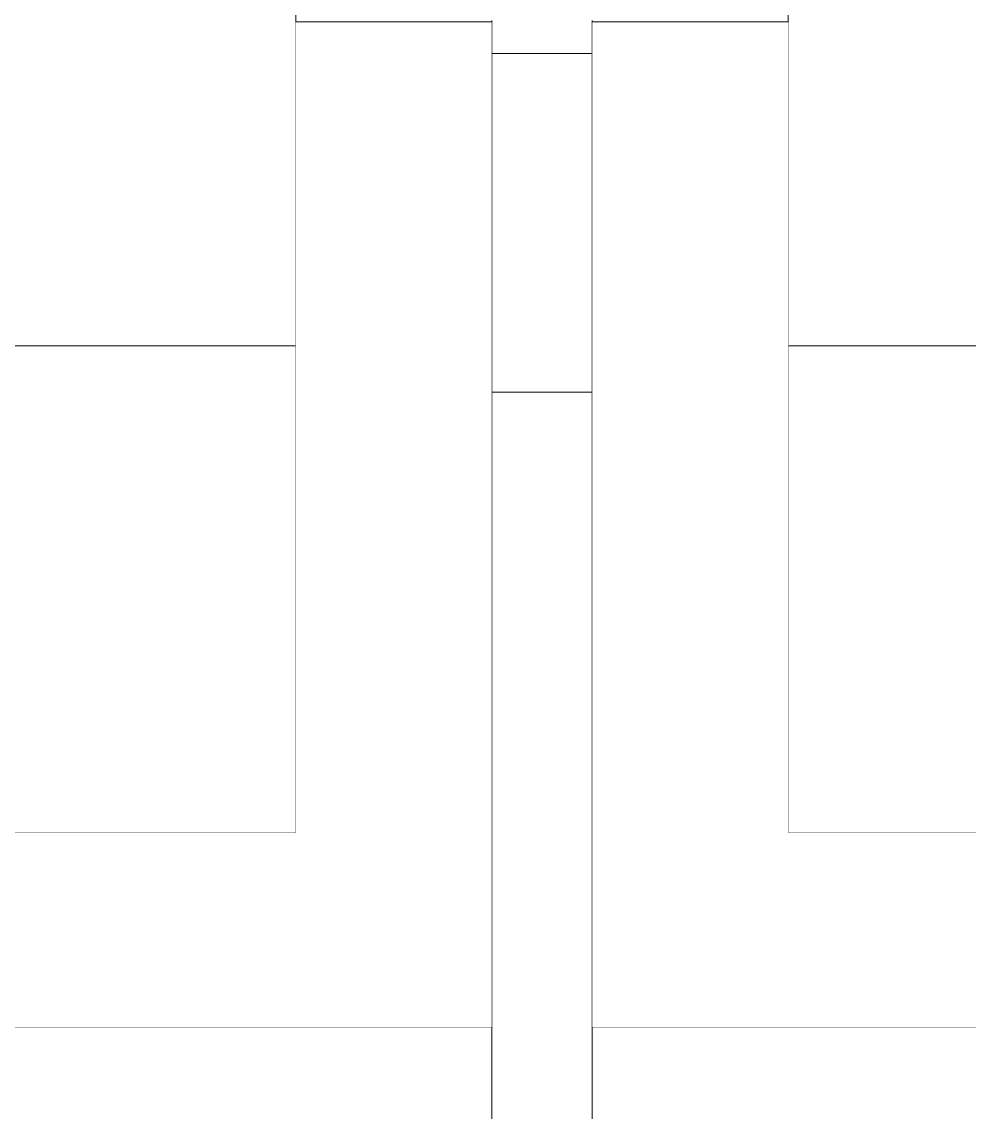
# Model space of a CAD drawing. Header units: millimetres. Extents: x -46169 to 237885, y -84465 to 18123.
# Drawn here: x 116588 to 116682.2, y -80723.6 to -80615.1 of the extents above; entities that cross this region are included whole.
import ezdxf

# ---------------------------------------------------------------- set-up
doc = ezdxf.new("R2010")
doc.units = ezdxf.units.MM
doc.header["$MEASUREMENT"] = 0
doc.linetypes.add('Wipeout_Contour', pattern=[1000, 0, -1000])
doc.layers.add('New_A-20-M_Floor_Slab', color=7, linetype='Continuous')
doc.layers.add('New_A-35-M_FFE_Fixed', color=7, linetype='Continuous')
for name, color, linetype, lineweight in [('New_A-20-M_Floor_Slab_Pen_No__87', 8, 'Continuous', 20), ('New_A-20-M_Floor_Slab_Pen_No__89', 8, 'Continuous', 20), ('New_A-35-M_FFE_Fixed_Pen_No__1', 7, 'Continuous', 13)]:
    doc.layers.add(name, color=color, linetype=linetype, lineweight=lineweight)

# ---------------------------------------------------------------- blocks, each defined once
blk = doc.blocks.new('Section Elem_4_2', base_point=(64459.15, -84332.61))
at = {"color": 254, "linetype": 'Wipeout_Contour', "lineweight": 0, "ltscale": 25429937.22512363}
blk.add_wipeout([(110238.31, -80783.86), (110303.02, -80783.86), (110303.02, -80952.86), (110238.31, -80952.86), (110238.31, -80953.11), (121390.86, -80953.11), (121390.86, -80952.86), (121326.16, -80952.86), (121326.16, -80783.86), (121390.86, -80783.86), (121390.86, -80715.11), (121319.73, -80715.11), (121319.73, -80952.36), (121284.73, -80952.36), (121284.73, -80942.36), (121309.73, -80942.36), (121309.73, -80715.11), (121044.73, -80715.11), (121044.73, -80952.36), (121009.73, -80952.36), (121009.73, -80942.36), (121034.73, -80942.36), (121034.73, -80715.11), (120494.73, -80715.11), (120494.73, -80942.36), (120520.23, -80942.36), (120520.23, -80952.36), (120459.23, -80952.36), (120459.23, -80942.36), (120484.73, -80942.36), (120484.73, -80715.11), (119944.73, -80715.11), (119944.73, -80942.36), (119969.73, -80942.36), (119969.73, -80952.36), (119909.73, -80952.36), (119909.73, -80942.36), (119934.73, -80942.36), (119934.73, -80715.11), (119394.73, -80715.11), (119394.73, -80942.36), (119420.23, -80942.36), (119420.23, -80952.36), (119359.23, -80952.36), (119359.23, -80942.36), (119384.73, -80942.36), (119384.73, -80715.11), (118844.73, -80715.11), (118844.73, -80942.36), (118869.73, -80942.36), (118869.73, -80952.36), (118809.73, -80952.36), (118809.73, -80942.36), (118834.73, -80942.36), (118834.73, -80715.11), (118294.73, -80715.11), (118294.73, -80942.36), (118320.23, -80942.36), (118320.23, -80952.36), (118259.23, -80952.36), (118259.23, -80942.36), (118284.73, -80942.36), (118284.73, -80715.11), (117744.73, -80715.11), (117744.73, -80942.36), (117769.73, -80942.36), (117769.73, -80952.36), (117709.73, -80952.36), (117709.73, -80942.36), (117734.73, -80942.36), (117734.73, -80715.11), (117194.73, -80715.11), (117194.73, -80942.36), (117220.23, -80942.36), (117220.23, -80952.36), (117159.73, -80952.36), (117159.73, -80942.36), (117184.73, -80942.36), (117184.73, -80715.11), (116644.73, -80715.11), (116644.73, -80942.36), (116670.23, -80942.36), (116670.23, -80952.36), (116609.23, -80952.36), (116609.23, -80942.36), (116634.73, -80942.36), (116634.73, -80715.11), (116094.73, -80715.11), (116094.73, -80942.36), (116119.73, -80942.36), (116119.73, -80952.36), (116059.73, -80952.36), (116059.73, -80942.36), (116084.73, -80942.36), (116084.73, -80715.11), (115544.73, -80715.11), (115544.73, -80942.36), (115570.23, -80942.36), (115570.23, -80952.36), (115509.23, -80952.36), (115509.23, -80942.36), (115534.73, -80942.36), (115534.73, -80715.11), (114994.73, -80715.11), (114994.73, -80942.36), (115019.73, -80942.36), (115019.73, -80952.36), (114959.73, -80952.36), (114959.73, -80942.36), (114984.73, -80942.36), (114984.73, -80715.11), (114444.73, -80715.11), (114444.73, -80942.36), (114470.23, -80942.36), (114470.23, -80952.36), (114409.23, -80952.36), (114409.23, -80942.36), (114434.73, -80942.36), (114434.73, -80715.11), (113894.73, -80715.11), (113894.73, -80942.36), (113919.73, -80942.36), (113919.73, -80952.36), (113859.73, -80952.36), (113859.73, -80942.36), (113884.73, -80942.36), (113884.73, -80715.11), (113344.73, -80715.11), (113344.73, -80942.36), (113370.23, -80942.36), (113370.23, -80952.36), (113309.73, -80952.36), (113309.73, -80942.36), (113334.73, -80942.36), (113334.73, -80715.11), (112794.73, -80715.11), (112794.73, -80942.36), (112820.23, -80942.36), (112820.23, -80952.36), (112759.73, -80952.36), (112759.73, -80942.36), (112784.73, -80942.36), (112784.73, -80715.11), (112244.73, -80715.11), (112244.73, -80942.36), (112270.23, -80942.36), (112270.23, -80952.36), (112209.73, -80952.36), (112209.73, -80942.36), (112234.73, -80942.36), (112234.73, -80715.11), (111694.73, -80715.11), (111694.73, -80942.36), (111720.23, -80942.36), (111720.23, -80952.36), (111659.73, -80952.36), (111659.73, -80942.36), (111684.73, -80942.36), (111684.73, -80715.11), (111144.73, -80715.11), (111144.73, -80942.36), (111170.23, -80942.36), (111170.23, -80952.36), (111109.23, -80952.36), (111109.23, -80942.36), (111134.73, -80942.36), (111134.73, -80715.11), (110594.73, -80715.11), (110594.73, -80942.36), (110619.73, -80942.36), (110619.73, -80952.36), (110584.73, -80952.36), (110584.73, -80715.11), (110319.73, -80715.11), (110319.73, -80942.36), (110344.73, -80942.36), (110344.73, -80952.36), (110309.73, -80952.36), (110309.73, -80715.11), (110238.31, -80715.11)], dxfattribs=at).dxf.layer = 'New_A-20-M_Floor_Slab'
at = {"layer": 'New_A-20-M_Floor_Slab_Pen_No__87', "linetype": 'Continuous'}
for p, q in [((116094.73, -80715.11), (116634.73, -80715.11)), ((116644.73, -80715.11), (117184.73, -80715.11))]:
    blk.add_line(p, q, dxfattribs=at)
blk = doc.blocks.new('Section Elem_11_2', base_point=(64459.15, -84332.61))
at = {"layer": 'New_A-35-M_FFE_Fixed_Pen_No__1', "linetype": 'Continuous'}
for p, q in [((116644.73, -80618.27), (116644.73, -80618.27)), ((116644.73, -80651.97), (116644.73, -80651.97))]:
    blk.add_line(p, q, dxfattribs=at)
at = {"color": 254, "linetype": 'Wipeout_Contour', "lineweight": 0, "ltscale": 566928.59873}
blk.add_wipeout([(116615.23, -80503.33), (116585.23, -80503.33), (116585.23, -80647.33), (116615.23, -80647.33)], dxfattribs=at).dxf.layer = 'New_A-35-M_FFE_Fixed'
at = {"color": 254, "linetype": 'Wipeout_Contour', "lineweight": 0, "ltscale": 567153.194559}
blk.add_wipeout([(116644.73, -80617.28), (116644.73, -80616.64), (116634.73, -80616.64), (116634.73, -80617.28)], dxfattribs=at).dxf.layer = 'New_A-35-M_FFE_Fixed'
at = {"color": 254, "linetype": 'Wipeout_Contour', "lineweight": 0, "ltscale": 849531.853993}
blk.add_wipeout([(116114.23, -80647.33), (116114.23, -80695.83), (116615.23, -80695.83), (116615.23, -80647.33), (116585.23, -80647.33), (116144.23, -80647.33)], dxfattribs=at).dxf.layer = 'New_A-35-M_FFE_Fixed'
at = {"layer": 'New_A-35-M_FFE_Fixed_Pen_No__1', "linetype": 'Continuous'}
for p, q in [((116615.23, -80647.33), (116615.23, -80503.33)), ((116585.23, -80647.33), (116615.23, -80647.33)), ((116615.23, -80695.83), (116615.23, -80647.33)), ((116615.23, -80695.83), (116114.23, -80695.83))]:
    blk.add_line(p, q, dxfattribs=at)
blk = doc.blocks.new('Section Elem_24_2', base_point=(64459.15, -84332.61))
at = {"color": 254, "linetype": 'Wipeout_Contour', "lineweight": 0, "ltscale": 567188.593773}
blk.add_wipeout([(116664.23, -80503.33), (116664.23, -80647.33), (116694.23, -80647.33), (116694.23, -80503.33)], dxfattribs=at).dxf.layer = 'New_A-35-M_FFE_Fixed'
at = {"color": 254, "linetype": 'Wipeout_Contour', "lineweight": 0, "ltscale": 567150.559798}
blk.add_wipeout([(116634.73, -80616.64), (116644.73, -80616.64), (116644.73, -80614.96), (116634.73, -80614.96)], dxfattribs=at).dxf.layer = 'New_A-35-M_FFE_Fixed'
at = {"color": 254, "linetype": 'Wipeout_Contour', "lineweight": 0, "ltscale": 567155.056927}
blk.add_wipeout([(116644.73, -80618.27), (116644.73, -80617.28), (116634.73, -80617.28), (116634.73, -80618.27)], dxfattribs=at).dxf.layer = 'New_A-35-M_FFE_Fixed'
at = {"color": 254, "linetype": 'Wipeout_Contour', "lineweight": 0, "ltscale": 567213.295385}
blk.add_wipeout([(116634.73, -80646.23), (116644.73, -80646.23), (116644.73, -80640.54), (116634.73, -80640.54)], dxfattribs=at).dxf.layer = 'New_A-35-M_FFE_Fixed'
at = {"layer": 'New_A-35-M_FFE_Fixed_Pen_No__1', "linetype": 'Continuous'}
for p, q in [((116634.73, -80616.64), (116634.73, -80614.96)), ((116644.73, -80616.64), (116644.73, -80614.96))]:
    blk.add_line(p, q, dxfattribs=at)
at = {"color": 254, "linetype": 'Wipeout_Contour', "lineweight": 0, "ltscale": 567157.927854}
blk.add_wipeout([(116634.73, -80619.81), (116644.73, -80619.81), (116644.73, -80618.27), (116634.73, -80618.27)], dxfattribs=at).dxf.layer = 'New_A-35-M_FFE_Fixed'
at = {"color": 254, "linetype": 'Wipeout_Contour', "lineweight": 0, "ltscale": 567200.663797}
blk.add_wipeout([(116634.73, -80640.54), (116644.73, -80640.54), (116644.73, -80635.12), (116634.73, -80635.12)], dxfattribs=at).dxf.layer = 'New_A-35-M_FFE_Fixed'
at = {"color": 254, "linetype": 'Wipeout_Contour', "lineweight": 0, "ltscale": 567226.298813}
blk.add_wipeout([(116634.73, -80651.97), (116644.73, -80651.97), (116644.73, -80646.23), (116634.73, -80646.23)], dxfattribs=at).dxf.layer = 'New_A-35-M_FFE_Fixed'
at = {"color": 254, "linetype": 'Wipeout_Contour', "lineweight": 0, "ltscale": 852246.032078}
blk.add_wipeout([(117165.23, -80647.33), (117135.23, -80647.33), (116694.23, -80647.33), (116664.23, -80647.33), (116664.23, -80695.83), (117165.23, -80695.83)], dxfattribs=at).dxf.layer = 'New_A-35-M_FFE_Fixed'
at = {"layer": 'New_A-35-M_FFE_Fixed_Pen_No__1', "linetype": 'Continuous'}
for p, q in [((116664.23, -80647.33), (116664.23, -80503.33)), ((116634.73, -80618.27), (116634.73, -80616.64)), ((116644.73, -80618.27), (116644.73, -80616.64)), ((116634.73, -80618.27), (116644.73, -80618.27)), ((116634.73, -80646.23), (116634.73, -80640.54)), ((116644.73, -80646.23), (116644.73, -80640.54)), ((116694.23, -80647.33), (116664.23, -80647.33)), ((116664.23, -80695.83), (116664.23, -80647.33)), ((116664.23, -80695.83), (117165.23, -80695.83))]:
    blk.add_line(p, q, dxfattribs=at)
at = {"color": 254, "linetype": 'Wipeout_Contour', "lineweight": 0, "ltscale": 567188.868126}
blk.add_wipeout([(116634.73, -80635.12), (116644.73, -80635.12), (116644.73, -80630.17), (116634.73, -80630.17)], dxfattribs=at).dxf.layer = 'New_A-35-M_FFE_Fixed'
at = {"color": 254, "linetype": 'Wipeout_Contour', "lineweight": 0, "ltscale": 567482.478443}
blk.add_wipeout([(116634.73, -80651.97), (116634.73, -80871.24), (116644.73, -80871.24), (116644.73, -80651.97)], dxfattribs=at).dxf.layer = 'New_A-35-M_FFE_Fixed'
at = {"layer": 'New_A-35-M_FFE_Fixed_Pen_No__1', "linetype": 'Continuous'}
for p, q in [((116634.73, -80640.54), (116634.73, -80635.12)), ((116644.73, -80640.54), (116644.73, -80635.12)), ((116634.73, -80651.97), (116634.73, -80646.23)), ((116644.73, -80651.97), (116644.73, -80646.23)), ((116634.73, -80651.97), (116644.73, -80651.97)), ((116634.73, -80884.65), (116634.73, -80651.97)), ((116644.73, -80884.65), (116644.73, -80651.97))]:
    blk.add_line(p, q, dxfattribs=at)
at = {"color": 254, "linetype": 'Wipeout_Contour', "lineweight": 0, "ltscale": 567178.34168}
blk.add_wipeout([(116644.73, -80630.17), (116644.73, -80625.86), (116634.73, -80625.86), (116634.73, -80630.17)], dxfattribs=at).dxf.layer = 'New_A-35-M_FFE_Fixed'
at = {"layer": 'New_A-35-M_FFE_Fixed_Pen_No__1', "linetype": 'Continuous'}
for p, q in [((116634.73, -80635.12), (116634.73, -80630.17)), ((116644.73, -80635.12), (116644.73, -80630.17))]:
    blk.add_line(p, q, dxfattribs=at)
at = {"color": 254, "linetype": 'Wipeout_Contour', "lineweight": 0, "ltscale": 567169.471097}
blk.add_wipeout([(116644.73, -80625.86), (116644.73, -80622.37), (116634.73, -80622.37), (116634.73, -80625.86)], dxfattribs=at).dxf.layer = 'New_A-35-M_FFE_Fixed'
at = {"layer": 'New_A-35-M_FFE_Fixed_Pen_No__1', "linetype": 'Continuous'}
for p, q in [((116634.73, -80630.17), (116634.73, -80625.86)), ((116644.73, -80630.17), (116644.73, -80625.86))]:
    blk.add_line(p, q, dxfattribs=at)
at = {"color": 254, "linetype": 'Wipeout_Contour', "lineweight": 0, "ltscale": 567162.582161}
blk.add_wipeout([(116634.73, -80622.37), (116644.73, -80622.37), (116644.73, -80619.81), (116634.73, -80619.81)], dxfattribs=at).dxf.layer = 'New_A-35-M_FFE_Fixed'
at = {"layer": 'New_A-35-M_FFE_Fixed_Pen_No__1', "linetype": 'Continuous'}
for p, q in [((116634.73, -80619.81), (116634.73, -80618.27)), ((116644.73, -80619.81), (116644.73, -80618.27)), ((116634.73, -80622.37), (116634.73, -80619.81)), ((116644.73, -80622.37), (116644.73, -80619.81)), ((116634.73, -80625.86), (116634.73, -80622.37)), ((116644.73, -80625.86), (116644.73, -80622.37))]:
    blk.add_line(p, q, dxfattribs=at)
blk = doc.blocks.new('Section Elem_59_2', base_point=(64459.15, -84332.61))
at = {"color": 254, "linetype": 'Wipeout_Contour', "lineweight": 0, "ltscale": 1132695.162202132}
blk.add_wipeout([(116094.73, -80615.11), (116094.73, -80715.11), (116634.73, -80715.11), (116634.73, -80615.11), (116615.23, -80615.11), (116615.23, -80695.83), (116114.23, -80695.83), (116114.23, -80615.11)], dxfattribs=at).dxf.layer = 'New_A-20-M_Floor_Slab'
at = {"color": 254, "linetype": 'Wipeout_Contour', "lineweight": 0, "ltscale": 1136314.11061706}
blk.add_wipeout([(116644.73, -80615.11), (116644.73, -80715.11), (117184.73, -80715.11), (117184.73, -80615.11), (117165.23, -80615.11), (117165.23, -80695.83), (116664.23, -80695.83), (116664.23, -80615.11)], dxfattribs=at).dxf.layer = 'New_A-20-M_Floor_Slab'
at = {"layer": 'New_A-20-M_Floor_Slab_Pen_No__89', "linetype": 'Continuous'}
for p, q in [((116634.73, -80615.11), (116615.23, -80615.11)), ((116664.23, -80615.11), (116644.73, -80615.11))]:
    blk.add_line(p, q, dxfattribs=at)

msp = doc.modelspace()

# ---------------------------------------------------------------- block references
at = {"layer": 'New_A-20-M_Floor_Slab'}
msp.add_blockref('Section Elem_4_2', (64459.15, -84332.61), dxfattribs=at)

# ---------------------------------------------------------------- next in the draw order: block references
at = {"layer": 'New_A-35-M_FFE_Fixed'}
msp.add_blockref('Section Elem_11_2', (64459.15, -84332.61), dxfattribs=at)

# ---------------------------------------------------------------- next in the draw order: block references
msp.add_blockref('Section Elem_24_2', (64459.15, -84332.61), dxfattribs=at)

# ---------------------------------------------------------------- next in the draw order: block references
at = {"layer": 'New_A-20-M_Floor_Slab'}
msp.add_blockref('Section Elem_59_2', (64459.15, -84332.61), dxfattribs=at)

doc.saveas('drawing.dxf')
